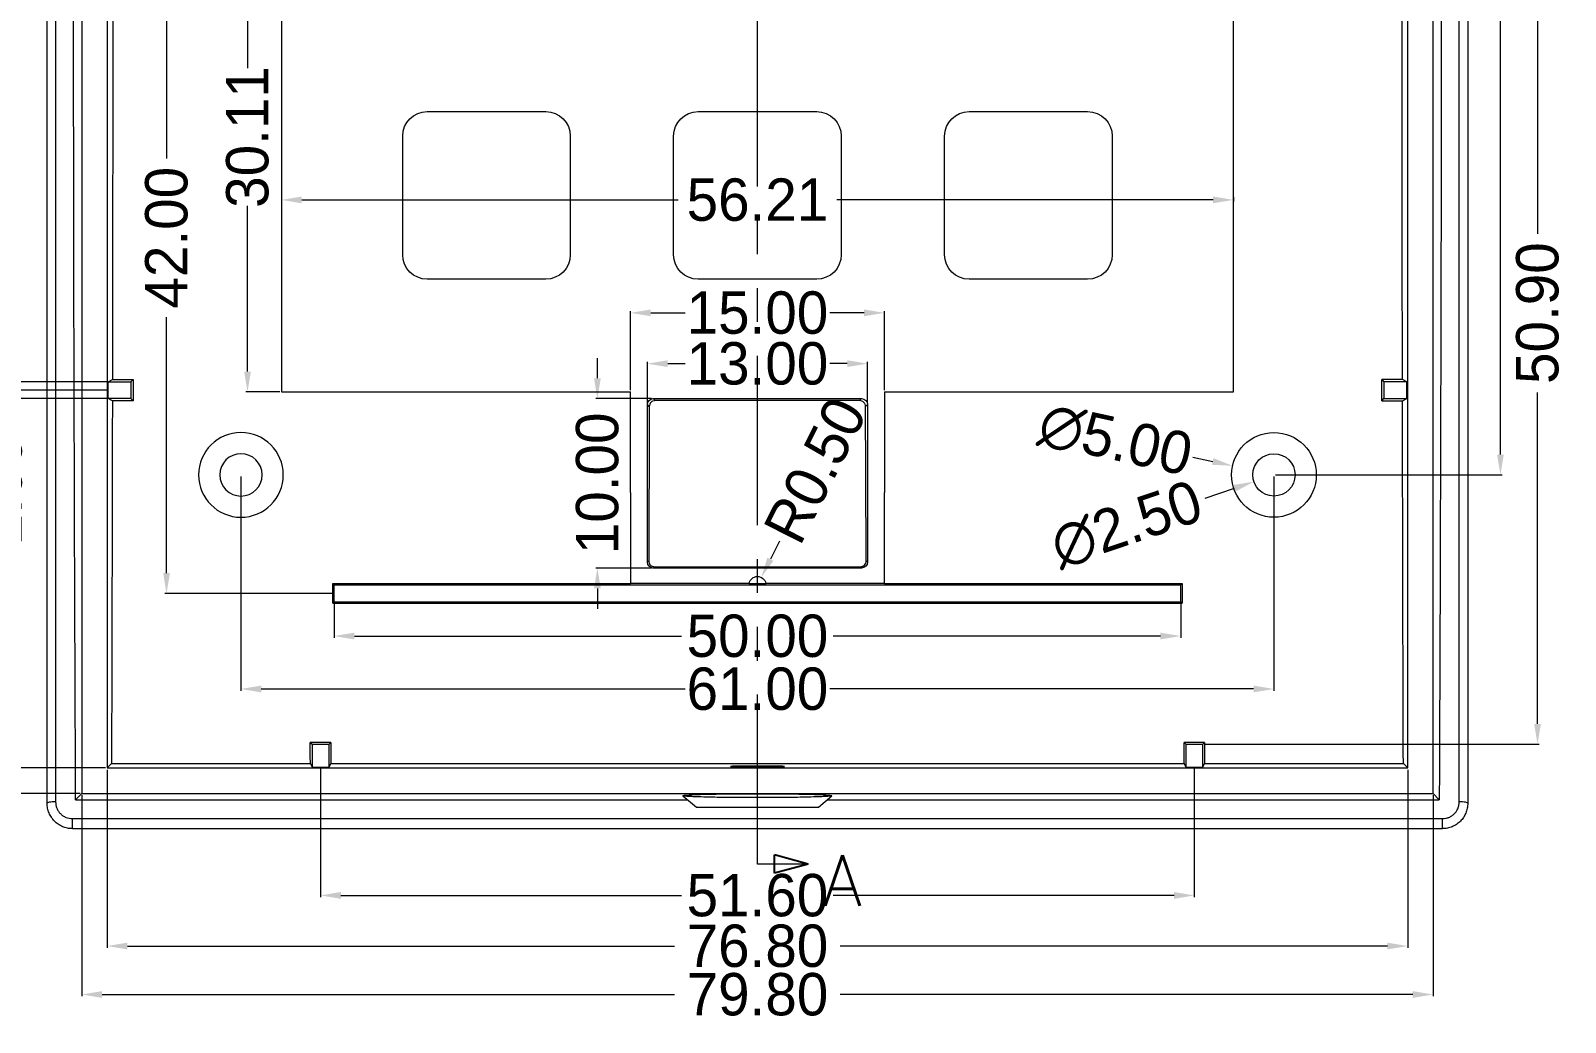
# Model space of a CAD drawing. Extents: x 149 to 398, y 243 to 376.
# Drawn here: x 196.1 to 286.7, y 242.7 to 301.2 of the extents above; entities that cross this region are included whole.
import ezdxf

# ---------------------------------------------------------------- set-up
doc = ezdxf.new("R2010")
doc.units = 0
doc.header["$MEASUREMENT"] = 0
doc.linetypes.add('PHANTOM', pattern=[2.5, 1.25, -0.25, 0.25, -0.25, 0.25, -0.25])
doc.layers.add('10', color=7, linetype='Continuous')
doc.layers.add('TOP', color=7, linetype='Continuous')
doc.styles.add('blockfont', font='simplex.shx', dxfattribs={"bigfont": 'bigfont'})
doc.dimstyles.new('2', dxfattribs={"dimtxt": 2.5, "dimasz": 1.2, "dimexe": 0.1, "dimexo": 0.1, "dimgap": 0.1, "dimtad": 0, "dimzin": 0, "dimdsep": 46, "dimtxsty": 'Standard', "dimcen": 0, "dimclrd": 4, "dimclre": 4, "dimclrt": 3, "dimadec": 1, "dimazin": 0, "dimtfac": 1, "dimtofl": 0, "dimtmove": 0, "dimatfit": 3, "dimfxl": 0, "dimtolj": 1, "dimtzin": 0, "dimlwd": 9, "dimlwe": 9, "dimarcsym": 0})

# ---------------------------------------------------------------- blocks, each defined once
blk = doc.blocks.new('ASSORTED_DRAFT2')
at = {"color": 13}
for p, q in [((249.917, 252, 249.917), (247.917, 252.536)), ((247.917, 251.464), (247.917, 252.536)), ((249.917, 252, 249.917), (247.917, 251.464))]:
    blk.add_line(p, q, dxfattribs=at)
blk = doc.blocks.new('*D38')
at = {"color": 4, "linetype": 'Continuous', "lineweight": 9}
for p, q in [((213.174, 257.621), (213.174, 250.046)), ((264.774, 257.621), (264.774, 250.046)), ((214.374, 250.146), (234.499, 250.146)), ((263.574, 250.146), (243.449, 250.146))]:
    blk.add_line(p, q, dxfattribs=at)
for points in [[(214.374, 250.346), (214.374, 249.946), (213.174, 250.146)], [(263.574, 250.346), (263.574, 249.946), (264.774, 250.146)]]:
    blk.add_solid(points, dxfattribs=at)
at = {"layer": 'Defpoints', "color": 0, "linetype": 'Continuous', "lineweight": 9}
for p in [(213.174, 257.721), (264.774, 257.721), (264.774, 250.146)]:
    blk.add_point(p, dxfattribs=at)
at = {"color": 3, "linetype": 'Continuous', "lineweight": 9, "insert": (238.974, 250.146), "char_height": 2.5, "attachment_point": 5}
blk.add_mtext('\\A1;51.60', dxfattribs=at)
blk = doc.blocks.new('*D39')
at = {"color": 4, "linetype": 'Continuous', "lineweight": 9}
for p, q in [((213.974, 267.371), (213.974, 265.357)), ((263.974, 267.371), (263.974, 265.357)), ((215.174, 265.457), (234.499, 265.457)), ((262.774, 265.457), (243.449, 265.457))]:
    blk.add_line(p, q, dxfattribs=at)
for points in [[(215.174, 265.657), (215.174, 265.257), (213.974, 265.457)], [(262.774, 265.657), (262.774, 265.257), (263.974, 265.457)]]:
    blk.add_solid(points, dxfattribs=at)
at = {"layer": 'Defpoints', "color": 0, "linetype": 'Continuous', "lineweight": 9}
for p in [(213.974, 267.471), (263.974, 267.471), (263.974, 265.457)]:
    blk.add_point(p, dxfattribs=at)
at = {"color": 3, "linetype": 'Continuous', "lineweight": 9, "insert": (238.974, 265.457), "char_height": 2.5, "attachment_point": 5}
blk.add_mtext('\\A1;50.00', dxfattribs=at)
blk = doc.blocks.new('*D40')
at = {"color": 4, "linetype": 'Continuous', "lineweight": 9}
for p, q in [((232.474, 279.221), (232.474, 281.637)), ((233.674, 281.537), (234.707, 281.537)), ((244.274, 281.537), (243.24, 281.537)), ((245.474, 279.221), (245.474, 281.637))]:
    blk.add_line(p, q, dxfattribs=at)
for points in [[(233.674, 281.737), (233.674, 281.337), (232.474, 281.537)], [(244.274, 281.737), (244.274, 281.337), (245.474, 281.537)]]:
    blk.add_solid(points, dxfattribs=at)
at = {"layer": 'Defpoints', "color": 0, "linetype": 'Continuous', "lineweight": 9}
for p in [(245.474, 281.537), (232.474, 279.121), (245.474, 279.121)]:
    blk.add_point(p, dxfattribs=at)
at = {"color": 3, "linetype": 'Continuous', "lineweight": 9, "insert": (238.974, 281.537), "char_height": 2.5, "attachment_point": 5}
blk.add_mtext('\\A1;13.00', dxfattribs=at)
blk = doc.blocks.new('*D41')
at = {"color": 4, "linetype": 'Continuous', "lineweight": 9}
for p, q in [((229.523, 280.671), (229.523, 281.871)), ((232.723, 279.471), (229.423, 279.471)), ((232.723, 269.471), (229.423, 269.471)), ((229.523, 268.271), (229.523, 267.071))]:
    blk.add_line(p, q, dxfattribs=at)
for points in [[(229.323, 280.671), (229.723, 280.671), (229.523, 279.471)], [(229.323, 268.271), (229.723, 268.271), (229.523, 269.471)]]:
    blk.add_solid(points, dxfattribs=at)
at = {"layer": 'Defpoints', "color": 0, "linetype": 'Continuous', "lineweight": 9}
for p in [(229.523, 279.471), (232.823, 279.471), (232.823, 269.471)]:
    blk.add_point(p, dxfattribs=at)
at = {"color": 3, "linetype": 'Continuous', "lineweight": 9, "insert": (229.523, 274.471), "char_height": 2.5, "attachment_point": 5, "rotation": 90}
blk.add_mtext('\\A1;10.00', dxfattribs=at)
blk = doc.blocks.new('*D42')
at = {"color": 4, "linetype": 'Continuous', "lineweight": 9}
for p, q in [((231.474, 279.966), (231.474, 284.635)), ((246.474, 279.966), (246.474, 284.635)), ((232.674, 284.535), (234.707, 284.535)), ((245.274, 284.535), (243.24, 284.535))]:
    blk.add_line(p, q, dxfattribs=at)
for points in [[(232.674, 284.735), (232.674, 284.335), (231.474, 284.535)], [(245.274, 284.735), (245.274, 284.335), (246.474, 284.535)]]:
    blk.add_solid(points, dxfattribs=at)
at = {"layer": 'Defpoints', "color": 0, "linetype": 'Continuous', "lineweight": 9}
for p in [(246.474, 284.535), (231.474, 279.866), (246.474, 279.866)]:
    blk.add_point(p, dxfattribs=at)
at = {"color": 3, "linetype": 'Continuous', "lineweight": 9, "insert": (238.974, 284.535), "char_height": 2.5, "attachment_point": 5}
blk.add_mtext('\\A1;15.00', dxfattribs=at)
blk = doc.blocks.new('*D43')
at = {"color": 4, "linetype": 'Continuous', "lineweight": 9}
blk.add_line((240.28, 271.06), (239.739, 269.989), dxfattribs=at)
blk.add_solid([(239.561, 270.079), (239.918, 269.899), (239.199, 268.917)], dxfattribs=at)
at = {"layer": 'Defpoints', "color": 0, "linetype": 'Continuous', "lineweight": 9}
for p in [(238.974, 268.471), (239.199, 268.917)]:
    blk.add_point(p, dxfattribs=at)
at = {"color": 3, "linetype": 'Continuous', "lineweight": 9, "insert": (242.389, 275.242), "char_height": 2.5, "attachment_point": 5, "rotation": 63.23035}
blk.add_mtext('\\A1;R0.50', dxfattribs=at)
blk = doc.blocks.new('*D47')
at = {"color": 4, "linetype": 'Continuous', "lineweight": 9}
for p, q in [((200.526, 339.971), (195.032, 339.971)), ((195.132, 338.771), (195.132, 314.116)), ((195.132, 281.171), (195.132, 305.166)), ((200.526, 279.971), (195.032, 279.971))]:
    blk.add_line(p, q, dxfattribs=at)
for points in [[(194.932, 338.771), (195.332, 338.771), (195.132, 339.971)], [(194.932, 281.171), (195.332, 281.171), (195.132, 279.971)]]:
    blk.add_solid(points, dxfattribs=at)
at = {"layer": 'Defpoints', "color": 0, "linetype": 'Continuous', "lineweight": 9}
for p in [(200.626, 339.971), (195.132, 279.971), (200.626, 279.971)]:
    blk.add_point(p, dxfattribs=at)
at = {"color": 3, "linetype": 'Continuous', "lineweight": 9, "insert": (195.132, 309.641), "char_height": 2.5, "attachment_point": 5, "rotation": 90}
blk.add_mtext('\\A1;60.00', dxfattribs=at)
blk = doc.blocks.new('*D48')
at = {"color": 4, "linetype": 'Continuous', "lineweight": 9}
for p, q in [((269.574, 344.971), (282.951, 344.971)), ((282.851, 343.771), (282.851, 314.446)), ((282.851, 276.171), (282.851, 305.496)), ((269.574, 274.971), (282.951, 274.971))]:
    blk.add_line(p, q, dxfattribs=at)
for points in [[(282.651, 343.771), (283.051, 343.771), (282.851, 344.971)], [(282.651, 276.171), (283.051, 276.171), (282.851, 274.971)]]:
    blk.add_solid(points, dxfattribs=at)
at = {"layer": 'Defpoints', "color": 0, "linetype": 'Continuous', "lineweight": 9}
for p in [(269.474, 344.971), (269.474, 274.971), (282.851, 274.971)]:
    blk.add_point(p, dxfattribs=at)
at = {"color": 3, "linetype": 'Continuous', "lineweight": 9, "insert": (282.851, 309.971), "char_height": 2.5, "attachment_point": 5, "rotation": 90}
blk.add_mtext('\\A1;70.00', dxfattribs=at)
blk = doc.blocks.new('*D49')
at = {"color": 4, "linetype": 'Continuous', "lineweight": 9}
for p, q in [((205.874, 309.971), (203.98, 309.971)), ((204.08, 308.771), (204.08, 293.654)), ((204.08, 269.171), (204.08, 284.288)), ((213.874, 267.971), (203.98, 267.971))]:
    blk.add_line(p, q, dxfattribs=at)
for points in [[(203.88, 308.771), (204.28, 308.771), (204.08, 309.971)], [(203.88, 269.171), (204.28, 269.171), (204.08, 267.971)]]:
    blk.add_solid(points, dxfattribs=at)
at = {"layer": 'Defpoints', "color": 0, "linetype": 'Continuous', "lineweight": 9}
for p in [(204.08, 309.971), (205.974, 309.971), (213.974, 267.971)]:
    blk.add_point(p, dxfattribs=at)
at = {"color": 3, "linetype": 'Continuous', "lineweight": 9, "insert": (204.08, 288.971), "char_height": 2.5, "attachment_point": 5, "rotation": 90}
blk.add_mtext('\\A1;42.00', dxfattribs=at)
blk = doc.blocks.new('*D51')
at = {"color": 4, "linetype": 'Continuous', "lineweight": 9}
for p, q in [((210.869, 291.371), (210.869, 291.104)), ((212.069, 291.204), (234.29, 291.204)), ((265.879, 291.204), (243.657, 291.204)), ((267.079, 291.371), (267.079, 291.104))]:
    blk.add_line(p, q, dxfattribs=at)
for points in [[(212.069, 291.404), (212.069, 291.004), (210.869, 291.204)], [(265.879, 291.404), (265.879, 291.004), (267.079, 291.204)]]:
    blk.add_solid(points, dxfattribs=at)
at = {"layer": 'Defpoints', "color": 0, "linetype": 'Continuous', "lineweight": 9}
for p in [(210.869, 291.471), (267.079, 291.471), (267.079, 291.204)]:
    blk.add_point(p, dxfattribs=at)
at = {"color": 3, "linetype": 'Continuous', "lineweight": 9, "insert": (238.974, 291.204), "char_height": 2.5, "attachment_point": 5}
blk.add_mtext('\\A1;56.21', dxfattribs=at)
blk = doc.blocks.new('*D52')
at = {"color": 4, "linetype": 'Continuous', "lineweight": 9}
for p, q in [((210.874, 309.971), (208.762, 309.971)), ((208.862, 308.771), (208.862, 298.977)), ((208.862, 281.066), (208.862, 290.86)), ((210.769, 279.866), (208.762, 279.866))]:
    blk.add_line(p, q, dxfattribs=at)
for points in [[(208.662, 308.771), (209.062, 308.771), (208.862, 309.971)], [(208.662, 281.066), (209.062, 281.066), (208.862, 279.866)]]:
    blk.add_solid(points, dxfattribs=at)
at = {"layer": 'Defpoints', "color": 0, "linetype": 'Continuous', "lineweight": 9}
for p in [(210.974, 309.971), (208.862, 279.866), (210.869, 279.866)]:
    blk.add_point(p, dxfattribs=at)
at = {"color": 3, "linetype": 'Continuous', "lineweight": 9, "insert": (208.862, 294.918), "char_height": 2.5, "attachment_point": 5, "rotation": 90}
blk.add_mtext('\\A1;30.11', dxfattribs=at)
blk = doc.blocks.new('*D53')
at = {"color": 4, "linetype": 'Continuous', "lineweight": 9}
for p, q in [((208.474, 274.871), (208.474, 262.233)), ((269.474, 274.871), (269.474, 262.233)), ((209.674, 262.333), (234.707, 262.333)), ((268.274, 262.333), (243.24, 262.333))]:
    blk.add_line(p, q, dxfattribs=at)
for points in [[(209.674, 262.533), (209.674, 262.133), (208.474, 262.333)], [(268.274, 262.533), (268.274, 262.133), (269.474, 262.333)]]:
    blk.add_solid(points, dxfattribs=at)
at = {"layer": 'Defpoints', "color": 0, "linetype": 'Continuous', "lineweight": 9}
for p in [(208.474, 274.971), (269.474, 274.971), (269.474, 262.333)]:
    blk.add_point(p, dxfattribs=at)
at = {"color": 3, "linetype": 'Continuous', "lineweight": 9, "insert": (238.974, 262.333), "char_height": 2.5, "attachment_point": 5}
blk.add_mtext('\\A1;61.00', dxfattribs=at)
blk = doc.blocks.new('*D54')
at = {"color": 4, "linetype": 'Continuous', "lineweight": 9}
for p, q in [((283.074, 309.971), (285.142, 309.971)), ((285.042, 308.771), (285.042, 289.203)), ((285.042, 260.269), (285.042, 279.837)), ((265.374, 259.069), (285.142, 259.069))]:
    blk.add_line(p, q, dxfattribs=at)
for points in [[(284.842, 308.771), (285.242, 308.771), (285.042, 309.971)], [(284.842, 260.269), (285.242, 260.269), (285.042, 259.069)]]:
    blk.add_solid(points, dxfattribs=at)
at = {"layer": 'Defpoints', "color": 0, "linetype": 'Continuous', "lineweight": 9}
for p in [(282.974, 309.971), (285.042, 309.971), (265.274, 259.069)]:
    blk.add_point(p, dxfattribs=at)
at = {"color": 3, "linetype": 'Continuous', "lineweight": 9, "insert": (285.042, 284.52), "char_height": 2.5, "attachment_point": 5, "rotation": 90}
blk.add_mtext('\\A1;50.90', dxfattribs=at)
blk = doc.blocks.new('*D64')
at = {"color": 4, "linetype": 'Continuous', "lineweight": 9}
blk.add_line((264.688, 276.021), (265.86, 275.764), dxfattribs=at)
blk.add_solid([(265.903, 275.959), (265.817, 275.569), (267.032, 275.507)], dxfattribs=at)
at = {"layer": 'Defpoints', "color": 0, "linetype": 'Continuous', "lineweight": 9}
for p in [(267.032, 275.507), (271.916, 274.435)]:
    blk.add_point(p, dxfattribs=at)
at = {"color": 3, "linetype": 'Continuous', "lineweight": 9, "insert": (260.113, 277.025), "char_height": 2.5, "attachment_point": 5, "rotation": 347.62471}
blk.add_mtext('\\A1;∅5.00', dxfattribs=at)
blk = doc.blocks.new('*D65')
at = {"color": 4, "linetype": 'Continuous', "lineweight": 9}
blk.add_line((265.409, 273.595), (267.153, 274.185), dxfattribs=at)
blk.add_solid([(267.089, 274.375), (267.217, 273.996), (268.29, 274.57)], dxfattribs=at)
at = {"layer": 'Defpoints', "color": 0, "linetype": 'Continuous', "lineweight": 9}
for p in [(270.658, 275.372), (268.29, 274.57)]:
    blk.add_point(p, dxfattribs=at)
at = {"color": 3, "linetype": 'Continuous', "lineweight": 9, "insert": (260.776, 272.026), "char_height": 2.5, "attachment_point": 5, "rotation": 18.70654}
blk.add_mtext('\\A1;∅2.50', dxfattribs=at)
blk = doc.blocks.new('*D66')
at = {"color": 4, "linetype": 'Continuous', "lineweight": 9}
for p, q in [((200.574, 257.569), (200.574, 247.058)), ((277.374, 257.569), (277.374, 247.058)), ((201.774, 247.158), (234.082, 247.158)), ((276.174, 247.158), (243.865, 247.158))]:
    blk.add_line(p, q, dxfattribs=at)
for points in [[(201.774, 247.358), (201.774, 246.958), (200.574, 247.158)], [(276.174, 247.358), (276.174, 246.958), (277.374, 247.158)]]:
    blk.add_solid(points, dxfattribs=at)
at = {"layer": 'Defpoints', "color": 0, "linetype": 'Continuous', "lineweight": 9}
for p in [(200.574, 257.669), (277.374, 257.669), (277.374, 247.158)]:
    blk.add_point(p, dxfattribs=at)
at = {"color": 3, "linetype": 'Continuous', "lineweight": 9, "insert": (238.974, 247.158), "char_height": 2.5, "attachment_point": 5}
blk.add_mtext('\\A1;76.80', dxfattribs=at)
blk = doc.blocks.new('*D67')
at = {"color": 4, "linetype": 'Continuous', "lineweight": 9}
for p, q in [((199.074, 256.06), (199.074, 244.197)), ((278.874, 256.06), (278.874, 244.197)), ((200.274, 244.297), (234.082, 244.297)), ((277.674, 244.297), (243.865, 244.297))]:
    blk.add_line(p, q, dxfattribs=at)
for points in [[(200.274, 244.497), (200.274, 244.097), (199.074, 244.297)], [(277.674, 244.497), (277.674, 244.097), (278.874, 244.297)]]:
    blk.add_solid(points, dxfattribs=at)
at = {"layer": 'Defpoints', "color": 0, "linetype": 'Continuous', "lineweight": 9}
for p in [(199.074, 256.16), (278.874, 256.16), (199.074, 244.297)]:
    blk.add_point(p, dxfattribs=at)
at = {"color": 3, "linetype": 'Continuous', "lineweight": 9, "insert": (238.974, 244.297), "char_height": 2.5, "attachment_point": 5}
blk.add_mtext('\\A1;79.80', dxfattribs=at)
blk = doc.blocks.new('*D68')
at = {"color": 4, "linetype": 'Continuous', "lineweight": 9}
for p, q in [((194.291, 281.671), (194.291, 282.871)), ((200.526, 280.471), (194.191, 280.471)), ((200.526, 279.471), (194.191, 279.471)), ((194.291, 278.271), (194.291, 277.071))]:
    blk.add_line(p, q, dxfattribs=at)
for points in [[(194.091, 281.671), (194.491, 281.671), (194.291, 280.471)], [(194.091, 278.271), (194.491, 278.271), (194.291, 279.471)]]:
    blk.add_solid(points, dxfattribs=at)
at = {"layer": 'Defpoints', "color": 0, "linetype": 'Continuous', "lineweight": 9}
for p in [(200.626, 280.471), (194.291, 279.471), (200.626, 279.471)]:
    blk.add_point(p, dxfattribs=at)
at = {"color": 3, "linetype": 'Continuous', "lineweight": 9, "insert": (194.291, 274.054), "char_height": 2.5, "attachment_point": 5, "rotation": 90}
blk.add_mtext('\\A1;1.00', dxfattribs=at)
blk = doc.blocks.new('*D69')
at = {"color": 4, "linetype": 'Continuous', "lineweight": 9}
for p, q in [((200.474, 362.27), (191.891, 362.27)), ((191.991, 361.07), (191.991, 315.486)), ((191.991, 258.869), (191.991, 304.453)), ((200.474, 257.669), (191.891, 257.669))]:
    blk.add_line(p, q, dxfattribs=at)
for points in [[(191.791, 361.07), (192.191, 361.07), (191.991, 362.27)], [(191.791, 258.869), (192.191, 258.869), (191.991, 257.669)]]:
    blk.add_solid(points, dxfattribs=at)
at = {"layer": 'Defpoints', "color": 0, "linetype": 'Continuous', "lineweight": 9}
for p in [(191.991, 362.27), (200.574, 362.27), (200.574, 257.669)]:
    blk.add_point(p, dxfattribs=at)
at = {"color": 3, "linetype": 'Continuous', "lineweight": 9, "insert": (191.991, 309.969), "char_height": 2.5, "attachment_point": 5, "rotation": 90}
blk.add_mtext('\\A1;104.60', dxfattribs=at)
blk = doc.blocks.new('*D70')
at = {"color": 4, "linetype": 'Continuous', "lineweight": 9}
for p, q in [((198.974, 363.773), (188.657, 363.773)), ((188.757, 362.573), (188.757, 315.275)), ((188.757, 257.36), (188.757, 304.658)), ((198.974, 256.16), (188.657, 256.16))]:
    blk.add_line(p, q, dxfattribs=at)
for points in [[(188.557, 362.573), (188.957, 362.573), (188.757, 363.773)], [(188.557, 257.36), (188.957, 257.36), (188.757, 256.16)]]:
    blk.add_solid(points, dxfattribs=at)
at = {"layer": 'Defpoints', "color": 0, "linetype": 'Continuous', "lineweight": 9}
for p in [(188.757, 363.773), (199.074, 363.773), (199.074, 256.16)]:
    blk.add_point(p, dxfattribs=at)
at = {"color": 3, "linetype": 'Continuous', "lineweight": 9, "insert": (188.757, 309.966), "char_height": 2.5, "attachment_point": 5, "rotation": 90}
blk.add_mtext('\\A1;107.61', dxfattribs=at)

msp = doc.modelspace()

# ---------------------------------------------------------------- linework, layer by layer
at = {"layer": '10', "color": 1, "linetype": 'PHANTOM', "lineweight": 9, "ltscale": 8}
msp.add_line((238.974, 252), (238.974, 367.945), dxfattribs=at)
at = {"layer": '10', "color": 7, "linetype": 'Continuous', "lineweight": 9}
for p, q in [((199.074, 363.773), (199.074, 256.16)), ((278.874, 256.16), (278.874, 363.773)), ((200.574, 362.27), (200.574, 257.669)), ((277.374, 257.669), (277.374, 362.27)), ((210.869, 309.254), (210.869, 279.866)), ((267.079, 279.866), (267.079, 309.254)), ((219.474, 296.421), (226.474, 296.421)), ((235.474, 296.421), (242.474, 296.421)), ((251.474, 296.421), (258.474, 296.421)), ((218.024, 287.971), (218.024, 294.971)), ((227.924, 294.971), (227.924, 287.971)), ((234.024, 287.971), (234.024, 294.971)), ((243.924, 294.971), (243.924, 287.971)), ((250.024, 287.971), (250.024, 294.971)), ((259.924, 294.971), (259.924, 287.971)), ((226.474, 286.521), (219.474, 286.521)), ((242.474, 286.521), (235.474, 286.521)), ((258.474, 286.521), (251.474, 286.521)), ((200.626, 280.471), (200.883, 280.599)), ((200.626, 279.471), (200.626, 280.471)), ((200.626, 280.471), (201.974, 280.471)), ((200.883, 280.599), (202.102, 280.599)), ((202.102, 280.599), (201.974, 280.471)), ((201.974, 280.471), (201.974, 279.471)), ((275.845, 280.599), (275.974, 280.471)), ((277.065, 280.599), (275.845, 280.599)), ((275.974, 280.471), (275.974, 279.471)), ((277.321, 280.471), (275.974, 280.471)), ((277.321, 280.471), (277.065, 280.599)), ((277.321, 279.471), (277.321, 280.471)), ((200.881, 279.344), (200.626, 279.471)), ((201.974, 279.471), (200.626, 279.471)), ((202.101, 279.344), (200.881, 279.344)), ((202.101, 279.344), (201.974, 279.471)), ((210.869, 279.866), (231.474, 279.866)), ((231.474, 273.927), (231.474, 279.866)), ((232.823, 279.471), (245.124, 279.471)), ((232.823, 279.471), (232.939, 279.356)), ((245.009, 279.356), (232.939, 279.356)), ((245.009, 279.356), (245.124, 279.471)), ((246.474, 279.866), (246.474, 273.927)), ((246.474, 279.866), (267.079, 279.866)), ((275.846, 279.344), (275.974, 279.471)), ((275.846, 279.344), (277.067, 279.344)), ((275.974, 279.471), (277.321, 279.471)), ((277.067, 279.344), (277.321, 279.471)), ((232.474, 269.821), (232.474, 279.121)), ((232.588, 279.007), (232.474, 279.121)), ((245.474, 279.121), (245.36, 279.007)), ((245.474, 279.121), (245.474, 269.821)), ((231.474, 273.927), (231.474, 268.55)), ((246.474, 268.55), (246.474, 273.927)), ((232.474, 269.821), (232.551, 269.898)), ((232.9, 269.547), (232.823, 269.471)), ((245.124, 269.471), (232.823, 269.471)), ((232.9, 269.547), (245.048, 269.547)), ((245.124, 269.471), (245.048, 269.547)), ((245.396, 269.898), (245.474, 269.821)), ((213.974, 268.471), (213.895, 268.55)), ((213.895, 268.55), (231.474, 268.55)), ((213.974, 267.471), (213.974, 268.471)), ((213.974, 268.471), (263.974, 268.471)), ((238.483, 268.568), (231.474, 268.568)), ((246.474, 268.568), (239.464, 268.568)), ((246.474, 268.55), (264.053, 268.55)), ((263.974, 268.471), (264.053, 268.55)), ((263.974, 267.471), (263.974, 268.471)), ((213.974, 267.471), (213.899, 267.396)), ((213.899, 267.396), (264.049, 267.396)), ((213.974, 267.471), (263.974, 267.471)), ((263.974, 267.471), (264.049, 267.396)), ((212.57, 259.173), (212.674, 259.069)), ((213.778, 259.173), (212.57, 259.173)), ((212.674, 259.069), (213.674, 259.069)), ((212.674, 259.069), (212.674, 257.721)), ((213.778, 259.173), (213.674, 259.069)), ((213.674, 257.721), (213.674, 259.069)), ((264.17, 259.173), (264.274, 259.069)), ((265.378, 259.173), (264.17, 259.173)), ((264.274, 259.069), (264.274, 257.721)), ((264.274, 259.069), (265.274, 259.069)), ((265.378, 259.173), (265.274, 259.069)), ((265.274, 257.721), (265.274, 259.069)), ((200.574, 257.669), (200.83, 257.925)), ((200.574, 257.669), (277.374, 257.669)), ((200.83, 257.925), (212.572, 257.925)), ((212.572, 257.925), (212.674, 257.721)), ((212.674, 257.721), (213.674, 257.721)), ((213.674, 257.721), (213.776, 257.925)), ((213.776, 257.925), (264.172, 257.925)), ((264.172, 257.925), (264.274, 257.721)), ((264.274, 257.721), (265.274, 257.721)), ((265.274, 257.721), (265.376, 257.925)), ((265.376, 257.925), (277.117, 257.925)), ((277.374, 257.669), (277.117, 257.925)), ((199.074, 256.16), (198.712, 255.798)), ((198.712, 255.798), (234.853, 255.798)), ((199.074, 256.16), (278.874, 256.16)), ((234.576, 256.029), (235.374, 255.36)), ((242.574, 255.36), (243.371, 256.029)), ((243.094, 255.798), (279.236, 255.798)), ((278.874, 256.16), (279.236, 255.798)), ((198.517, 254.677), (279.43, 254.677)), ((198.517, 254.088), (198.517, 254.677)), ((235.374, 255.36), (238.974, 255.36)), ((238.974, 255.36), (242.574, 255.36)), ((279.43, 254.088), (279.43, 254.677)), ((198.517, 254.088), (279.43, 254.088))]:
    msp.add_line(p, q, dxfattribs=at)
at = {"layer": '10', "color": 1, "linetype": 'Continuous', "lineweight": 9}
msp.add_line((241.974, 252), (238.974, 252), dxfattribs=at)
at = {"layer": '10', "color": 7, "linetype": 'Continuous', "lineweight": 9, "extrusion": (0, 0, -1)}
for radius in [2.5, 1.25]:
    msp.add_circle((-208.474, 274.971), radius, dxfattribs=at)
at = {"layer": '10', "color": 7, "linetype": 'Continuous', "lineweight": 9}
for radius in [2.5, 1.25]:
    msp.add_circle((269.474, 274.971), radius, dxfattribs=at)
at = {"layer": '10', "color": 7, "linetype": 'Continuous', "lineweight": 9, "extrusion": (1.22461e-16, 0, -1)}
for centre, radius, start, end in [((-219.474, 294.971), 1.45, 0, 90), ((-226.474, 294.971), 1.45, 90, 180), ((-235.474, 294.971), 1.45, 0, 90), ((-242.474, 294.971), 1.45, 90, 180), ((-251.474, 294.971), 1.45, 0, 90), ((-258.474, 294.971), 1.45, 90, 180), ((-219.474, 287.971), 1.45, 270, 0), ((-226.474, 287.971), 1.45, 180, 270), ((-235.474, 287.971), 1.45, 270, 0), ((-242.474, 287.971), 1.45, 180, 270), ((-251.474, 287.971), 1.45, 270, 0), ((-258.474, 287.971), 1.45, 180, 270), ((-238.974, 268.471), 0.5, 10.6159, 169.3841)]:
    msp.add_arc(centre, radius, start, end, dxfattribs=at)
for centre, major_axis, ratio, start_param, end_param in [((206.701, 309.971), (0, 309.883), 0.026186, 4.536667, 4.888081), ((271.246, 309.971), (0, 309.883), 0.026186, 1.395104, 1.746518), ((282.458, 309.971), (0, 310.383), 0.017455, 4.617617, 4.710325), ((195.489, 309.971), (0, 310.383), 0.017455, 1.669633, 1.739274), ((282.458, 309.971), (0, 310.383), 0.017455, 4.543911, 4.613552), ((221.708, 309.971), (0, 313.083), 0.034921, 1.669858, 1.699142), ((256.239, 309.971), (0, 313.083), 0.034921, 4.584044, 4.613327), ((211.107, 309.939), (0, 310.284), 0.008724, 1.735146, 1.739223), ((266.84, 309.939), (0, 310.284), 0.008724, 4.543962, 4.548039), ((262.705, 309.98), (0, 310.412), 0.008728, 1.735213, 1.739288), ((238.974, 257.756), (-1.6, 0), 0.017455, 1.570796326794897, 7.853981633974483), ((238.974, 256.032), (-4.399, 0), 0.026199, 3.172811, 7.853982), ((238.974, 256.032), (-4.399, 0), 0.026199, 1.570796, 6.251967)]:
    msp.add_ellipse(centre, major_axis=major_axis, ratio=ratio, start_param=start_param, end_param=end_param, dxfattribs=at)
at = {"layer": '10', "color": 7, "linetype": 'Continuous', "lineweight": 9, "extrusion": (1.22461e-16, -2.18953e-47, -1)}
msp.add_ellipse((195.489, 309.971), major_axis=(0, 310.383), ratio=0.017455, start_param=1.57286, end_param=1.665568, dxfattribs=at)
at = {"layer": '10', "color": 7, "linetype": 'Continuous', "lineweight": 9, "extrusion": (1.22461e-16, 2.35099e-38, -1)}
for centre, major_axis, ratio, start_param, end_param in [((199.409, 309.935), (0, 310.195), 0.008722, 1.66551, 1.669577), ((278.539, 309.935), (0, 310.194), 0.008722, 4.613609, 4.617676), ((221.952, 309.986), (0, 310.44), 0.02619, 4.574762, 4.578515), ((255.995, 309.986), (0, 310.441), 0.026191, 1.704671, 1.708424)]:
    msp.add_ellipse(centre, major_axis=major_axis, ratio=ratio, start_param=start_param, end_param=end_param, dxfattribs=at)
at = {"layer": '10', "color": 7, "linetype": 'Continuous', "lineweight": 9, "extrusion": (0, 0, -1)}
for centre, major_axis in [((232.824, 279.121), (0.248, -0.248)), ((245.123, 279.121), (-0.248, -0.248)), ((232.824, 269.821), (0.248, 0.248)), ((245.123, 269.821), (-0.248, 0.248))]:
    msp.add_ellipse(centre, major_axis=major_axis, ratio=0.998783, start_param=2.356803, end_param=3.926382, dxfattribs=at)
at = {"layer": '10', "color": 7, "linetype": 'Continuous', "lineweight": 9}
for centre, major_axis, ratio, start_param, end_param in [((238.974, 268.563), (0.491, 0), 0.026177, 3.136686, 6.288092), ((197.528, 255.587), (0.5, 0), 0.175216, 1.570796, 3.194781), ((280.42, 255.587), (0.5, 0), 0.175216, 6.229997, 7.853982)]:
    msp.add_ellipse(centre, major_axis=major_axis, ratio=ratio, start_param=start_param, end_param=end_param, dxfattribs=at)
at = {"layer": '10', "color": 7, "linetype": 'Continuous', "lineweight": 9, "extrusion": (1.22461e-16, -1.17549e-38, -1)}
msp.add_ellipse((215.243, 310.001), major_axis=(0, 310.475), ratio=0.008729, start_param=4.543864, end_param=4.547939, dxfattribs=at)
at = {"layer": '10', "color": 7, "linetype": 'Continuous', "lineweight": 9}
for points, knots in [([(197.028, 255.582), (197.028, 264.564), (197.028, 273.593), (197.028, 284.938), (197.028, 287.21), (197.028, 290.623), (197.028, 291.761), (197.028, 294.038), (197.028, 295.176), (197.028, 300.867), (197.027, 309.974), (197.028, 319.083), (197.028, 325.915), (197.028, 328.193), (197.028, 332.741), (197.028, 335.012), (197.028, 346.354), (197.028, 355.381), (197.028, 364.363)], [0, 0, 0, 0, 0.25, 0.25, 0.3125, 0.3125, 0.34375, 0.34375, 0.375, 0.375, 0.5, 0.625, 0.625, 0.6875, 0.6875, 0.75, 0.75, 1, 1, 1, 1]), ([(280.919, 364.363), (280.919, 355.381), (280.919, 346.352), (280.92, 335.007), (280.92, 332.735), (280.92, 329.322), (280.92, 328.184), (280.92, 325.907), (280.92, 324.769), (280.92, 319.078), (280.92, 309.971), (280.92, 300.862), (280.92, 294.03), (280.92, 291.752), (280.92, 287.204), (280.92, 284.933), (280.919, 273.591), (280.919, 264.564), (280.919, 255.582)], [0, 0, 0, 0, 0.25, 0.25, 0.3125, 0.3125, 0.34375, 0.34375, 0.375, 0.375, 0.5, 0.625, 0.625, 0.6875, 0.6875, 0.75, 0.75, 1, 1, 1, 1]), ([(197.528, 364.271), (197.527, 355.304), (197.527, 346.292), (197.527, 334.97), (197.527, 332.703), (197.527, 328.162), (197.527, 325.888), (197.527, 319.068), (197.527, 309.974), (197.527, 300.883), (197.527, 295.201), (197.527, 294.065), (197.527, 291.792), (197.527, 290.655), (197.527, 287.249), (197.527, 284.981), (197.527, 273.654), (197.527, 264.641), (197.528, 255.674)], [0, 0, 0, 0, 0.25, 0.25, 0.3125, 0.3125, 0.375, 0.375, 0.5, 0.625, 0.625, 0.65625, 0.65625, 0.6875, 0.6875, 0.75, 0.75, 1, 1, 1, 1]), ([(280.42, 255.674), (280.42, 264.641), (280.42, 273.653), (280.42, 284.975), (280.42, 287.242), (280.42, 291.783), (280.42, 294.057), (280.421, 300.877), (280.421, 309.971), (280.421, 319.062), (280.421, 324.744), (280.42, 325.88), (280.42, 328.153), (280.42, 329.29), (280.42, 332.696), (280.42, 334.964), (280.42, 346.291), (280.42, 355.304), (280.42, 364.271)], [0, 0, 0, 0, 0.25, 0.25, 0.3125, 0.3125, 0.375, 0.375, 0.5, 0.625, 0.625, 0.65625, 0.65625, 0.6875, 0.6875, 0.75, 0.75, 1, 1, 1, 1]), ([(232.939, 279.356), (232.892, 279.356), (232.847, 279.347), (232.783, 279.32), (232.763, 279.31), (232.725, 279.284), (232.707, 279.27), (232.659, 279.222), (232.632, 279.183), (232.597, 279.099), (232.588, 279.053), (232.588, 279.007)], [0, 0, 0, 0, 0.25, 0.25, 0.375, 0.375, 0.5, 0.5, 0.75, 0.75, 1, 1, 1, 1]), ([(245.36, 279.007), (245.36, 279.053), (245.35, 279.098), (245.324, 279.162), (245.313, 279.182), (245.288, 279.219), (245.273, 279.237), (245.224, 279.286), (245.185, 279.312), (245.101, 279.346), (245.055, 279.356), (245.009, 279.356)], [0, 0, 0, 0, 0.25, 0.25, 0.375, 0.375, 0.5, 0.5, 0.75, 0.75, 1, 1, 1, 1]), ([(232.551, 269.898), (232.551, 269.852), (232.56, 269.807), (232.586, 269.744), (232.596, 269.723), (232.621, 269.685), (232.636, 269.667), (232.684, 269.618), (232.723, 269.592), (232.807, 269.556), (232.853, 269.547), (232.9, 269.547)], [0, 0, 0, 0, 0.25, 0.25, 0.375, 0.375, 0.5, 0.5, 0.75, 0.75, 1, 1, 1, 1]), ([(245.048, 269.547), (245.071, 269.547), (245.094, 269.549), (245.139, 269.558), (245.161, 269.565), (245.203, 269.583), (245.224, 269.594), (245.261, 269.619), (245.279, 269.634), (245.327, 269.683), (245.353, 269.722), (245.387, 269.807), (245.396, 269.852), (245.396, 269.898)], [0, 0, 0, 0, 0.125, 0.125, 0.25, 0.25, 0.375, 0.375, 0.5, 0.5, 0.75, 0.75, 1, 1, 1, 1]), ([(198.517, 254.089), (198.418, 254.089), (198.32, 254.099), (198.127, 254.138), (198.034, 254.167), (197.899, 254.223), (197.855, 254.244), (197.769, 254.29), (197.727, 254.316), (197.605, 254.398), (197.531, 254.46), (197.394, 254.598), (197.331, 254.675), (197.224, 254.837), (197.179, 254.923), (197.123, 255.058), (197.107, 255.105), (197.079, 255.198), (197.067, 255.245), (197.039, 255.387), (197.029, 255.484), (197.028, 255.582)], [0, 0, 0, 0, 0.125, 0.125, 0.25, 0.25, 0.3125, 0.3125, 0.375, 0.375, 0.5, 0.5, 0.625, 0.625, 0.75, 0.75, 0.8125, 0.8125, 0.875, 0.875, 1, 1, 1, 1]), ([(197.528, 255.674), (197.528, 255.609), (197.534, 255.545), (197.558, 255.419), (197.577, 255.356), (197.625, 255.236), (197.655, 255.179), (197.726, 255.071), (197.767, 255.019), (197.858, 254.927), (197.907, 254.885), (198.015, 254.812), (198.073, 254.78), (198.253, 254.704), (198.385, 254.677), (198.517, 254.677)], [0, 0, 0, 0, 0.125, 0.125, 0.25, 0.25, 0.375, 0.375, 0.5, 0.5, 0.625, 0.625, 0.75, 0.75, 1, 1, 1, 1]), ([(279.43, 254.677), (279.497, 254.677), (279.562, 254.684), (279.689, 254.71), (279.753, 254.729), (279.874, 254.78), (279.931, 254.811), (280.039, 254.884), (280.089, 254.926), (280.18, 255.019), (280.221, 255.069), (280.292, 255.179), (280.322, 255.236), (280.37, 255.355), (280.389, 255.418), (280.414, 255.545), (280.42, 255.609), (280.42, 255.674)], [0, 0, 0, 0, 0.125, 0.125, 0.25, 0.25, 0.375, 0.375, 0.5, 0.5, 0.625, 0.625, 0.75, 0.75, 0.875, 0.875, 1, 1, 1, 1]), ([(280.919, 255.582), (280.919, 255.484), (280.909, 255.387), (280.88, 255.243), (280.868, 255.196), (280.84, 255.102), (280.824, 255.056), (280.768, 254.922), (280.723, 254.836), (280.614, 254.673), (280.553, 254.597), (280.416, 254.459), (280.34, 254.396), (280.178, 254.287), (280.092, 254.241), (279.957, 254.185), (279.91, 254.168), (279.817, 254.139), (279.769, 254.127), (279.626, 254.099), (279.529, 254.089), (279.43, 254.089)], [0, 0, 0, 0, 0.125, 0.125, 0.1875, 0.1875, 0.25, 0.25, 0.375, 0.375, 0.5, 0.5, 0.625, 0.625, 0.75, 0.75, 0.8125, 0.8125, 0.875, 0.875, 1, 1, 1, 1])]:
    msp.add_open_spline(points, degree=3, knots=knots, dxfattribs=at)

# ---------------------------------------------------------------- block references
at = {"layer": 'TOP', "color": 1, "linetype": 'Continuous', "lineweight": 9}
msp.add_blockref('ASSORTED_DRAFT2', (-7.943, 0), dxfattribs=at)

# ---------------------------------------------------------------- texts
at = {"layer": 'TOP', "color": 1, "linetype": 'Continuous', "lineweight": 9, "insert": (242.838, 249.531), "char_height": 3, "attachment_point": 7, "line_spacing_factor": 0.903614, "style": 'blockfont'}
msp.add_mtext('\\W01.000;A', dxfattribs=at)

# ---------------------------------------------------------------- dimensions: what is measured, and where the dimension line sits
at = {"linetype": 'Continuous', "lineweight": 9}
for base, p1, p2, picture, middle in [((188.757, 363.773), (199.074, 256.16), (199.074, 363.773), '*D70', (188.757, 309.966)), ((191.991, 362.27), (200.574, 257.669), (200.574, 362.27), '*D69', (191.991, 309.969)), ((282.851, 274.971), (269.474, 344.971), (269.474, 274.971), '*D48', (282.851, 309.971)), ((204.08, 309.971), (213.974, 267.971), (205.974, 309.971), '*D49', (204.08, 288.971)), ((208.862, 279.8658), (210.9737, 309.9709), (210.8686, 279.8658), '*D52', (208.862, 294.9184)), ((285.042, 309.971), (265.274, 259.069), (282.974, 309.971), '*D54', (285.042, 284.52)), ((194.291, 279.471), (200.626, 280.471), (200.626, 279.471), '*D68', (194.291, 274.054)), ((229.523, 279.471), (232.823, 269.471), (232.823, 279.471), '*D41', (229.523, 274.471))]:
    dim = msp.add_linear_dim(base=base, p1=p1, p2=p2, angle=90, dimstyle='2', dxfattribs=at)
    dim.commit()
    dim.dimension.update_dxf_attribs({"geometry": picture, "text_midpoint": middle})
dim = msp.add_linear_dim(base=(195.132, 279.971), p1=(200.626, 339.971), p2=(200.626, 279.971), angle=90, dimstyle='2', dxfattribs=at)
dim.commit()
dim.dimension.update_dxf_attribs({"geometry": '*D47', "text_midpoint": (195.132, 309.641), "dimtype": 160})
for base, p1, p2, picture, middle in [((267.079, 291.204), (210.869, 291.471), (267.079, 291.471), '*D51', (238.974, 291.204)), ((246.474, 284.535), (231.474, 279.866), (246.474, 279.866), '*D42', (238.974, 284.535)), ((245.474, 281.537), (232.474, 279.121), (245.474, 279.121), '*D40', (238.974, 281.537)), ((269.474, 262.333), (208.474, 274.971), (269.474, 274.971), '*D53', (238.974, 262.333)), ((263.974, 265.457), (213.974, 267.471), (263.974, 267.471), '*D39', (238.974, 265.457)), ((277.374, 247.158), (200.574, 257.669), (277.374, 257.669), '*D66', (238.974, 247.158)), ((264.774, 250.146), (213.174, 257.721), (264.774, 257.721), '*D38', (238.974, 250.146)), ((199.074, 244.297), (278.874, 256.16), (199.074, 256.16), '*D67', (238.974, 244.297))]:
    dim = msp.add_linear_dim(base=base, p1=p1, p2=p2, dimstyle='2', dxfattribs=at)
    dim.commit()
    dim.dimension.update_dxf_attribs({"geometry": picture, "text_midpoint": middle})
dim = msp.add_radius_dim(center=(238.974, 268.471), mpoint=(239.199, 268.917), dimstyle='2', dxfattribs=at)
dim.commit()
dim.dimension.update_dxf_attribs({"geometry": '*D43', "text_midpoint": (242.389, 275.242)})
dim = msp.add_diameter_dim_2p(p1=(271.916, 274.435), p2=(267.032, 275.507), dimstyle='2', dxfattribs=at)
dim.commit()
dim.dimension.update_dxf_attribs({"geometry": '*D64', "text_midpoint": (260.113, 277.025)})
dim = msp.add_diameter_dim_2p(p1=(270.658, 275.372), p2=(268.29, 274.57), dimstyle='2', dxfattribs=at)
dim.commit()
dim.dimension.update_dxf_attribs({"geometry": '*D65', "text_midpoint": (260.776, 272.026), "dimtype": 163})

doc.saveas('drawing.dxf')
